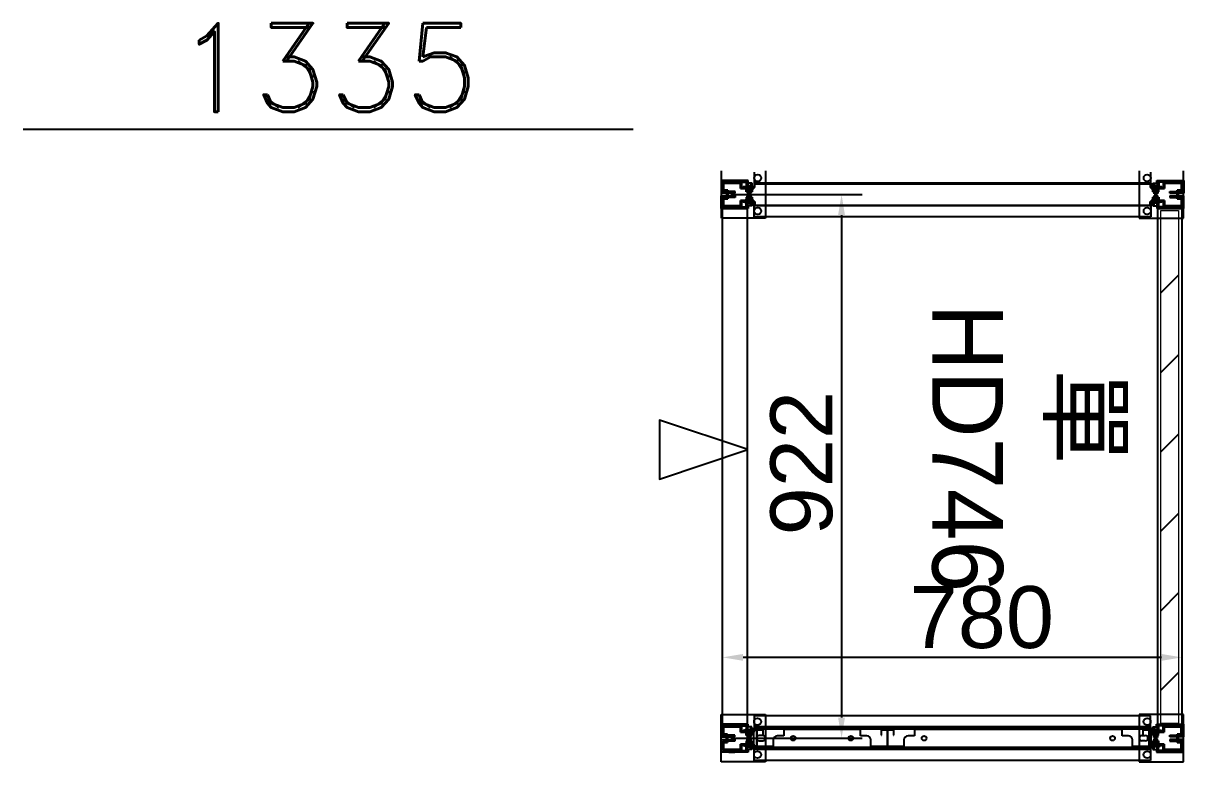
# Model space of a CAD drawing. Header units: millimetres. Extents: x 15382 to 37298, y 7351 to 31127.
# Drawn here: x 20689 to 22658, y 12340 to 13592 of the extents above; entities that cross this region are included whole.
import ezdxf

# ---------------------------------------------------------------- set-up
doc = ezdxf.new("R2010")
doc.units = ezdxf.units.MM
for name, color, linetype in [('02', 3, 'Continuous'), ('03', 6, 'Continuous'), ('04', 30, 'Continuous'), ('05', 12, 'Continuous'), ('444-2', 5, 'Continuous'), ('544-1', 40, 'Continuous'), ('6', 7, 'Continuous'), ('M40', 3, 'Continuous'), ('M6', 7, 'Continuous'), ('動線', 6, 'Continuous'), ('文字', 7, 'Continuous'), ('标注', 7, 'Continuous'), ('標註', 252, 'Continuous')]:
    doc.layers.add(name, color=color, linetype=linetype)
doc.layers.add('10', color=40, linetype='Continuous', lineweight=0)
doc.styles.add('ROMAND', font='romand.shx', dxfattribs={"bigfont": 'chineset.shx'})
doc.styles.get("Standard").update_dxf_attribs({"font": 'arial.ttf'})
doc.styles.add('新細明體', font='')
doc.styles.get('新細明體').set_extended_font_data('PMingLiU')
doc.dimstyles.new('ISO-25', dxfattribs={"dimtxt": 2.5, "dimasz": 2.5, "dimexe": 1.25, "dimexo": 0.625, "dimtad": 1, "dimtxsty": 'Standard', "dimcen": 2.5, "dimadec": 0, "dimazin": 0, "dimtfac": 1, "dimtmove": 0, "dimatfit": 3, "dimfxl": 1, "dimarcsym": 0})

# ---------------------------------------------------------------- blocks, each defined once
blk = doc.blocks.new('*D100')
at = {"layer": 'Defpoints', "color": 0, "transparency": 16777216}
for p in [(21875.5, 12516.6), (21875.5, 12400.6), (22655.5, 12400.6)]:
    blk.add_point(p, dxfattribs=at)
at = {"layer": '標註', "color": 0, "lineweight": -2, "transparency": 16777216}
for p, q in [((21875.5, 12407.6), (21875.5, 12551.6)), ((22655.5, 12407.6), (22655.5, 12551.6)), ((22620.5, 12516.6), (21910.5, 12516.6))]:
    blk.add_line(p, q, dxfattribs=at)
at = {"layer": '標註', "color": 0, "transparency": 16777216}
for points in [[(21910.5, 12522.4), (21910.5, 12510.8), (21875.5, 12516.6)], [(22620.5, 12522.4), (22620.5, 12510.8), (22655.5, 12516.6)]]:
    blk.add_solid(points, dxfattribs=at)
at = {"layer": '標註', "color": 0, "transparency": 16777216, "insert": (22315.6, 12584.2), "char_height": 105, "attachment_point": 5}
blk.add_mtext('780', dxfattribs=at)
blk = doc.blocks.new('*D101')
at = {"layer": 'Defpoints', "color": 0, "transparency": 16777216}
for p in [(21882.5, 13301.6), (21882.5, 12379.6), (22077.6, 12379.6)]:
    blk.add_point(p, dxfattribs=at)
at = {"layer": '標註', "color": 0, "lineweight": -2, "transparency": 16777216}
for p, q in [((21889.5, 13301.6), (22112.6, 13301.6)), ((22077.6, 13266.6), (22077.6, 12414.6)), ((21889.5, 12379.6), (22112.6, 12379.6))]:
    blk.add_line(p, q, dxfattribs=at)
at = {"layer": '標註', "color": 0, "transparency": 16777216}
for points in [[(22071.7, 13266.6), (22083.4, 13266.6), (22077.6, 13301.6)], [(22071.7, 12414.6), (22083.4, 12414.6), (22077.6, 12379.6)]]:
    blk.add_solid(points, dxfattribs=at)
at = {"layer": '標註', "color": 0, "transparency": 16777216, "insert": (22010, 12845.9), "char_height": 105, "attachment_point": 5, "rotation": 90}
blk.add_mtext('922', dxfattribs=at)

msp = doc.modelspace()

# ---------------------------------------------------------------- linework, layer by layer
at = {"layer": '02'}
for p, q in [((21873.8, 13261.565), (21873.8, 13341.565)), ((21948.8, 13341.565), (21948.8, 13261.565)), ((22582.8, 13341.565), (22582.8, 13261.565)), ((22657.8, 13261.565), (22657.8, 13341.565)), ((21948.8, 13261.565), (21873.8, 13261.565)), ((22582.8, 13261.565), (22657.8, 13261.565)), ((21873.532, 12339.565), (21873.532, 12419.565)), ((21873.532, 12419.565), (21948.532, 12419.565)), ((21948.532, 12419.565), (21948.532, 12339.565)), ((22582.532, 12419.565), (22582.532, 12339.565)), ((22657.532, 12419.565), (22582.532, 12419.565)), ((22657.532, 12339.565), (22657.532, 12419.565)), ((21948.532, 12339.565), (21873.532, 12339.565)), ((22582.532, 12339.565), (22657.532, 12339.565))]:
    msp.add_line(p, q, dxfattribs=at)
at = {"layer": '02', "lineweight": -3}
for centre in [(21935.3, 13329.565), (22596.3, 13329.565), (21935.3, 13273.565), (22596.3, 13273.565), (21935.032, 12407.565), (22596.032, 12407.565), (21935.032, 12351.565), (22596.032, 12351.565)]:
    msp.add_circle(centre, 6, dxfattribs=at)
at = {"layer": '03'}
for points in [[(21917.532, 13278.065), (21917.532, 12403.065), (21875.532, 12403.065), (21875.532, 13278.065)], [(22613.532, 13278.065), (22613.532, 12403.065), (22655.532, 12403.065), (22655.532, 13278.065)]]:
    msp.add_lwpolyline(points, close=True, dxfattribs=at)
at = {"layer": '04'}
for p, q in [((21929.3, 13339.565), (21929.3, 13314.765)), ((22602.3, 13314.765), (22602.3, 13339.565)), ((21929.3, 13314.765), (21910.8, 13314.765)), ((21910.8, 13314.765), (21910.8, 13313.565)), ((21929.3, 13314.765), (21910.8, 13314.765)), ((21910.8, 13314.765), (21910.8, 13313.565)), ((21910.8, 13313.565), (21930.5, 13313.565)), ((21910.8, 13313.565), (21930.5, 13313.565)), ((22602.3, 13320.765), (21929.3, 13320.765)), ((21929.3, 13320.765), (21929.3, 13314.765)), ((21930.5, 13313.565), (21930.5, 13319.565)), ((21930.5, 13319.565), (22601.1, 13319.565)), ((21930.5, 13313.565), (21930.5, 13319.565)), ((21930.5, 13319.565), (22601.1, 13319.565)), ((22601.1, 13319.565), (22601.1, 13313.565)), ((22601.1, 13319.565), (22601.1, 13313.565)), ((22601.1, 13313.565), (22620.8, 13313.565)), ((22601.1, 13313.565), (22620.8, 13313.565)), ((22602.3, 13314.765), (22602.3, 13320.765)), ((22620.8, 13314.765), (22602.3, 13314.765)), ((22620.8, 13314.765), (22602.3, 13314.765)), ((22620.8, 13313.565), (22620.8, 13314.765)), ((22620.8, 13313.565), (22620.8, 13314.765)), ((21910.8, 13288.365), (21910.8, 13289.565)), ((21910.8, 13289.565), (21930.5, 13289.565)), ((21910.8, 13288.365), (21910.8, 13289.565)), ((21910.8, 13289.565), (21930.5, 13289.565)), ((21929.3, 13288.365), (21910.8, 13288.365)), ((21929.3, 13288.365), (21910.8, 13288.365)), ((21929.3, 13282.365), (21929.3, 13288.365)), ((21929.3, 13263.565), (21929.3, 13288.365)), ((22602.3, 13282.365), (21929.3, 13282.365)), ((21930.5, 13289.565), (21930.5, 13283.565)), ((21930.5, 13289.565), (21930.5, 13283.565)), ((21930.5, 13283.565), (22601.1, 13283.565)), ((21930.5, 13283.565), (22601.1, 13283.565)), ((22601.1, 13283.565), (22601.1, 13289.565)), ((22601.1, 13289.565), (22620.8, 13289.565)), ((22601.1, 13283.565), (22601.1, 13289.565)), ((22601.1, 13289.565), (22620.8, 13289.565)), ((22620.8, 13288.365), (22602.3, 13288.365)), ((22602.3, 13288.365), (22602.3, 13282.365)), ((22620.8, 13288.365), (22602.3, 13288.365)), ((22602.3, 13288.365), (22602.3, 13263.565)), ((22620.8, 13289.565), (22620.8, 13288.365)), ((22620.8, 13289.565), (22620.8, 13288.365)), ((22602.3, 13263.565), (21929.3, 13263.565)), ((22602.032, 12417.565), (21929.032, 12417.565)), ((21929.032, 12417.565), (21929.032, 12392.765)), ((22602.032, 12392.765), (22602.032, 12417.565)), ((21929.032, 12392.765), (21910.532, 12392.765)), ((21910.532, 12392.765), (21910.532, 12391.565)), ((21929.032, 12392.765), (21910.532, 12392.765)), ((21910.532, 12392.765), (21910.532, 12391.565)), ((21910.532, 12391.565), (21930.232, 12391.565)), ((21910.532, 12391.565), (21930.232, 12391.565)), ((22602.032, 12398.765), (21929.032, 12398.765)), ((21929.032, 12398.765), (21929.032, 12392.765)), ((21930.232, 12391.565), (21930.232, 12397.565)), ((21930.232, 12397.565), (22600.832, 12397.565)), ((21930.232, 12391.565), (21930.232, 12397.565)), ((21930.232, 12397.565), (22600.832, 12397.565)), ((22600.832, 12397.565), (22600.832, 12391.565)), ((22600.832, 12397.565), (22600.832, 12391.565)), ((22600.832, 12391.565), (22620.532, 12391.565)), ((22600.832, 12391.565), (22620.532, 12391.565)), ((22602.032, 12392.765), (22602.032, 12398.765)), ((22620.532, 12392.765), (22602.032, 12392.765)), ((22620.532, 12392.765), (22602.032, 12392.765)), ((22620.532, 12391.565), (22620.532, 12392.765)), ((22620.532, 12391.565), (22620.532, 12392.765)), ((21910.532, 12366.365), (21910.532, 12367.565)), ((21910.532, 12367.565), (21930.232, 12367.565)), ((21910.532, 12366.365), (21910.532, 12367.565)), ((21910.532, 12367.565), (21930.232, 12367.565)), ((21930.232, 12367.565), (21930.232, 12361.565)), ((21930.232, 12367.565), (21930.232, 12361.565)), ((22600.832, 12361.565), (22600.832, 12367.565)), ((22600.832, 12367.565), (22620.532, 12367.565)), ((22600.832, 12361.565), (22600.832, 12367.565)), ((22600.832, 12367.565), (22620.532, 12367.565)), ((22620.532, 12367.565), (22620.532, 12366.365)), ((22620.532, 12367.565), (22620.532, 12366.365)), ((21929.032, 12366.365), (21910.532, 12366.365)), ((21929.032, 12366.365), (21910.532, 12366.365)), ((21929.032, 12360.365), (21929.032, 12366.365)), ((21929.032, 12341.565), (21929.032, 12366.365)), ((22602.032, 12360.365), (21929.032, 12360.365)), ((21930.232, 12361.565), (22600.832, 12361.565)), ((21930.232, 12361.565), (22600.832, 12361.565)), ((22620.532, 12366.365), (22602.032, 12366.365)), ((22602.032, 12366.365), (22602.032, 12360.365)), ((22620.532, 12366.365), (22602.032, 12366.365)), ((22602.032, 12366.365), (22602.032, 12341.565)), ((22602.032, 12341.565), (21929.032, 12341.565))]:
    msp.add_line(p, q, dxfattribs=at)
at = {"layer": '04', "lineweight": -3}
for p, q in [((21917.3, 13314.765), (21924.3, 13314.765)), ((21917.3, 13313.565), (21917.3, 13314.765)), ((21924.3, 13313.565), (21917.3, 13313.565)), ((21920.8, 13314.765), (21924.3, 13314.765)), ((21920.8, 13313.565), (21920.8, 13314.765)), ((21924.3, 13313.565), (21920.8, 13313.565)), ((21924.3, 13314.765), (21924.3, 13313.565)), ((21924.3, 13314.765), (21924.3, 13313.565)), ((22614.3, 13314.765), (22607.3, 13314.765)), ((22607.3, 13314.765), (22607.3, 13313.565)), ((22610.8, 13314.765), (22607.3, 13314.765)), ((22607.3, 13314.765), (22607.3, 13313.565)), ((22607.3, 13313.565), (22614.3, 13313.565)), ((22607.3, 13313.565), (22610.8, 13313.565)), ((22610.8, 13313.565), (22610.8, 13314.765)), ((22614.3, 13313.565), (22614.3, 13314.765)), ((21924.3, 13289.565), (21917.3, 13289.565)), ((21917.3, 13289.565), (21917.3, 13288.365)), ((21917.3, 13288.365), (21924.3, 13288.365)), ((21924.3, 13289.565), (21920.8, 13289.565)), ((21920.8, 13289.565), (21920.8, 13288.365)), ((21920.8, 13288.365), (21924.3, 13288.365)), ((21924.3, 13288.365), (21924.3, 13289.565)), ((21924.3, 13288.365), (21924.3, 13289.565)), ((22607.3, 13288.365), (22607.3, 13289.565)), ((22607.3, 13289.565), (22614.3, 13289.565)), ((22607.3, 13288.365), (22607.3, 13289.565)), ((22607.3, 13289.565), (22610.8, 13289.565)), ((22614.3, 13288.365), (22607.3, 13288.365)), ((22610.8, 13288.365), (22607.3, 13288.365)), ((22610.8, 13289.565), (22610.8, 13288.365)), ((22614.3, 13289.565), (22614.3, 13288.365)), ((21917.032, 12392.765), (21924.032, 12392.765)), ((21917.032, 12391.565), (21917.032, 12392.765)), ((21924.032, 12391.565), (21917.032, 12391.565)), ((21920.532, 12392.765), (21924.032, 12392.765)), ((21920.532, 12391.565), (21920.532, 12392.765)), ((21924.032, 12391.565), (21920.532, 12391.565)), ((21924.032, 12392.765), (21924.032, 12391.565)), ((21924.032, 12392.765), (21924.032, 12391.565)), ((22614.032, 12392.765), (22607.032, 12392.765)), ((22607.032, 12392.765), (22607.032, 12391.565)), ((22610.532, 12392.765), (22607.032, 12392.765)), ((22607.032, 12392.765), (22607.032, 12391.565)), ((22607.032, 12391.565), (22614.032, 12391.565)), ((22607.032, 12391.565), (22610.532, 12391.565)), ((22610.532, 12391.565), (22610.532, 12392.765)), ((22614.032, 12391.565), (22614.032, 12392.765)), ((21924.032, 12367.565), (21917.032, 12367.565)), ((21917.032, 12367.565), (21917.032, 12366.365)), ((21924.032, 12367.565), (21920.532, 12367.565)), ((21920.532, 12367.565), (21920.532, 12366.365)), ((21924.032, 12366.365), (21924.032, 12367.565)), ((21924.032, 12366.365), (21924.032, 12367.565)), ((22607.032, 12366.365), (22607.032, 12367.565)), ((22607.032, 12367.565), (22614.032, 12367.565)), ((22607.032, 12366.365), (22607.032, 12367.565)), ((22607.032, 12367.565), (22610.532, 12367.565)), ((22610.532, 12367.565), (22610.532, 12366.365)), ((22614.032, 12367.565), (22614.032, 12366.365)), ((21917.032, 12366.365), (21924.032, 12366.365)), ((21920.532, 12366.365), (21924.032, 12366.365)), ((22614.032, 12366.365), (22607.032, 12366.365)), ((22610.532, 12366.365), (22607.032, 12366.365))]:
    msp.add_line(p, q, dxfattribs=at)
at = {"layer": '05'}
for p, q in [((21919.3, 13325.065), (21873.3, 13325.065)), ((21873.3, 13325.065), (21873.3, 13305.565)), ((21875.8, 13306.565), (21875.8, 13322.565)), ((21875.8, 13322.565), (21919.3, 13322.565)), ((21919.3, 13322.565), (21919.3, 13325.065)), ((22612.3, 13322.565), (22612.3, 13325.065)), ((22612.3, 13325.065), (22658.3, 13325.065)), ((22655.8, 13322.565), (22612.3, 13322.565)), ((22655.8, 13306.565), (22655.8, 13322.565)), ((22658.3, 13325.065), (22658.3, 13305.565)), ((21873.3, 13306.565), (21873.3, 13304.065)), ((21873.3, 13304.065), (21896.8, 13304.065)), ((21873.3, 13296.565), (21873.3, 13299.065)), ((21873.3, 13299.065), (21896.8, 13299.065)), ((21873.3, 13278.065), (21873.3, 13297.565)), ((21896.8, 13306.565), (21875.8, 13306.565)), ((21896.8, 13296.565), (21875.8, 13296.565)), ((21875.8, 13296.565), (21875.8, 13280.565)), ((21896.8, 13304.065), (21896.8, 13306.565)), ((21896.8, 13299.065), (21896.8, 13296.565)), ((22634.8, 13304.065), (22634.8, 13306.565)), ((22634.8, 13306.565), (22655.8, 13306.565)), ((22658.3, 13304.065), (22634.8, 13304.065)), ((22658.3, 13299.065), (22634.8, 13299.065)), ((22634.8, 13299.065), (22634.8, 13296.565)), ((22634.8, 13296.565), (22655.8, 13296.565)), ((22655.8, 13296.565), (22655.8, 13280.565)), ((22658.3, 13306.565), (22658.3, 13304.065)), ((22658.3, 13296.565), (22658.3, 13299.065)), ((22658.3, 13278.065), (22658.3, 13297.565)), ((21919.3, 13278.065), (21873.3, 13278.065)), ((21875.8, 13280.565), (21919.3, 13280.565)), ((21886.822, 13280.565), (21886.822, 13278.065)), ((21891.8, 13280.565), (21891.8, 13278.065)), ((21896.778, 13280.565), (21896.778, 13278.065)), ((21919.3, 13280.565), (21919.3, 13278.065)), ((22655.8, 13280.565), (22612.3, 13280.565)), ((22612.3, 13280.565), (22612.3, 13278.065)), ((22612.3, 13278.065), (22658.3, 13278.065)), ((21919.032, 12403.065), (21873.032, 12403.065)), ((21873.032, 12403.065), (21873.032, 12383.565)), ((21875.532, 12384.565), (21875.532, 12400.565)), ((21875.532, 12400.565), (21919.032, 12400.565)), ((21919.032, 12400.565), (21919.032, 12403.065)), ((22612.032, 12400.565), (22612.032, 12403.065)), ((22612.032, 12403.065), (22658.032, 12403.065)), ((22655.532, 12400.565), (22612.032, 12400.565)), ((22655.532, 12384.565), (22655.532, 12400.565)), ((22658.032, 12403.065), (22658.032, 12383.565)), ((21873.032, 12384.565), (21873.032, 12382.065)), ((21873.032, 12382.065), (21896.532, 12382.065)), ((21873.032, 12374.565), (21873.032, 12377.065)), ((21873.032, 12377.065), (21896.532, 12377.065)), ((21873.032, 12356.065), (21873.032, 12375.565)), ((21896.532, 12384.565), (21875.532, 12384.565)), ((21896.532, 12374.565), (21875.532, 12374.565)), ((21875.532, 12374.565), (21875.532, 12358.565)), ((21896.532, 12382.065), (21896.532, 12384.565)), ((21896.532, 12377.065), (21896.532, 12374.565)), ((22634.532, 12382.065), (22634.532, 12384.565)), ((22634.532, 12384.565), (22655.532, 12384.565)), ((22658.032, 12382.065), (22634.532, 12382.065)), ((22658.032, 12377.065), (22634.532, 12377.065)), ((22634.532, 12377.065), (22634.532, 12374.565)), ((22634.532, 12374.565), (22655.532, 12374.565)), ((22655.532, 12374.565), (22655.532, 12358.565)), ((22658.032, 12384.565), (22658.032, 12382.065)), ((22658.032, 12374.565), (22658.032, 12377.065)), ((22658.032, 12356.065), (22658.032, 12375.565)), ((21919.032, 12356.065), (21873.032, 12356.065)), ((21875.532, 12358.565), (21919.032, 12358.565)), ((21886.554, 12358.565), (21886.554, 12356.065)), ((21891.532, 12358.565), (21891.532, 12356.065)), ((21896.51, 12358.565), (21896.51, 12356.065)), ((21919.032, 12358.565), (21919.032, 12356.065)), ((22655.532, 12358.565), (22612.032, 12358.565)), ((22612.032, 12358.565), (22612.032, 12356.065)), ((22612.032, 12356.065), (22658.032, 12356.065))]:
    msp.add_line(p, q, dxfattribs=at)
at = {"layer": '05', "lineweight": -3}
for p, q in [((21896.778, 13280.565), (21886.822, 13280.565)), ((21886.822, 13280.565), (21886.822, 13278.065)), ((21886.822, 13278.065), (21896.778, 13278.065)), ((21896.778, 13280.565), (21891.8, 13280.565)), ((21891.8, 13280.565), (21891.8, 13278.065)), ((21891.8, 13278.065), (21896.778, 13278.065)), ((21896.778, 13278.065), (21896.778, 13280.565)), ((21896.778, 13278.065), (21896.778, 13280.565)), ((21896.51, 12358.565), (21886.554, 12358.565)), ((21886.554, 12358.565), (21886.554, 12356.065)), ((21886.554, 12356.065), (21896.51, 12356.065)), ((21896.51, 12358.565), (21891.532, 12358.565)), ((21891.532, 12358.565), (21891.532, 12356.065)), ((21891.532, 12356.065), (21896.51, 12356.065)), ((21896.51, 12356.065), (21896.51, 12358.565)), ((21896.51, 12356.065), (21896.51, 12358.565))]:
    msp.add_line(p, q, dxfattribs=at)
at = {"layer": '10'}
for p, q in [((22619.532, 13274.565), (22649.532, 13274.565)), ((22619.532, 12404.565), (22619.532, 13274.565)), ((22649.532, 13274.565), (22649.532, 12404.565)), ((22649.532, 12404.565), (22619.532, 12404.565))]:
    msp.add_line(p, q, dxfattribs=at)
at = {"layer": '444-2'}
for p, q in [((21944.532, 12394.565), (21933.532, 12394.565)), ((21933.532, 12394.565), (21933.532, 12364.565)), ((21934.332, 12365.365), (21934.332, 12393.765)), ((21934.332, 12393.765), (21943.732, 12393.765)), ((21943.732, 12393.765), (21943.732, 12384.565)), ((21944.532, 12384.565), (21944.532, 12394.565)), ((22109.532, 12394.565), (21979.532, 12394.565)), ((21979.532, 12394.565), (21979.532, 12383.565)), ((22109.532, 12383.565), (22109.532, 12394.565)), ((22155.532, 12394.565), (22144.532, 12394.565)), ((22144.532, 12394.565), (22144.532, 12384.565)), ((22145.332, 12384.565), (22145.332, 12393.765)), ((22145.332, 12393.765), (22154.732, 12393.765)), ((22154.732, 12393.765), (22154.732, 12365.365)), ((22166.532, 12394.565), (22155.532, 12394.565)), ((22155.532, 12394.565), (22155.532, 12364.565)), ((22155.532, 12364.565), (22155.532, 12394.565)), ((22156.332, 12365.365), (22156.332, 12393.765)), ((22156.332, 12393.765), (22165.732, 12393.765)), ((22165.732, 12393.765), (22165.732, 12384.565)), ((22166.532, 12384.565), (22166.532, 12394.565)), ((22553.532, 12394.565), (22201.532, 12394.565)), ((22201.532, 12394.565), (22201.532, 12383.565)), ((22553.532, 12383.565), (22553.532, 12394.565)), ((22599.532, 12394.565), (22588.532, 12394.565)), ((22588.532, 12394.565), (22588.532, 12384.565)), ((22589.332, 12384.565), (22589.332, 12393.765)), ((22589.332, 12393.765), (22598.732, 12393.765)), ((22598.732, 12393.765), (22598.732, 12365.365)), ((22599.532, 12364.565), (22599.532, 12394.565)), ((21943.732, 12384.565), (21944.532, 12384.565)), ((21961.532, 12376.565), (21961.532, 12365.365)), ((21979.532, 12383.565), (21968.532, 12383.565)), ((22120.532, 12383.565), (22109.532, 12383.565)), ((22127.532, 12365.365), (22127.532, 12376.565)), ((22144.532, 12384.565), (22145.332, 12384.565)), ((22165.732, 12384.565), (22166.532, 12384.565)), ((22183.532, 12376.565), (22183.532, 12365.365)), ((22201.532, 12383.565), (22190.532, 12383.565)), ((22564.532, 12383.565), (22553.532, 12383.565)), ((22571.532, 12365.365), (22571.532, 12376.565)), ((22588.532, 12384.565), (22589.332, 12384.565)), ((21933.532, 12365.365), (21933.532, 12364.565)), ((21933.532, 12364.565), (22155.532, 12364.565)), ((21933.532, 12364.565), (21934.332, 12364.565)), ((21961.532, 12365.365), (21934.332, 12365.365)), ((22154.732, 12365.365), (22127.532, 12365.365)), ((22155.532, 12365.365), (22155.532, 12364.565)), ((22155.532, 12364.565), (22599.532, 12364.565)), ((22155.532, 12364.565), (22156.332, 12364.565)), ((22183.532, 12365.365), (22156.332, 12365.365)), ((22598.732, 12365.365), (22571.532, 12365.365))]:
    msp.add_line(p, q, dxfattribs=at)
for centre in [(21995.532, 12379.565), (22093.532, 12379.565), (22217.532, 12379.565), (22537.532, 12379.565)]:
    msp.add_circle(centre, 4, dxfattribs=at)
for centre, start, end in [((21968.532, 12376.565), 90, 180), ((22120.532, 12376.565), 0, 90), ((22190.532, 12376.565), 90, 180), ((22564.532, 12376.565), 0, 90)]:
    msp.add_arc(centre, 7, start, end, dxfattribs=at)
at = {"layer": '544-1', "linetype": 'Continuous'}
for p, q in [((22649.532, 13164.594), (22619.532, 13134.594)), ((22649.532, 13029.89), (22619.532, 12999.89)), ((22649.532, 12895.186), (22619.532, 12865.186)), ((22649.532, 12760.483), (22619.532, 12730.483)), ((22649.532, 12625.779), (22619.532, 12595.779)), ((22649.532, 12491.075), (22619.532, 12461.075))]:
    msp.add_line(p, q, dxfattribs=at)
at = {"layer": '6'}
for p, q in [((21928.532, 12397.165), (21928.532, 12395.565)), ((22602.532, 12397.165), (21928.532, 12397.165)), ((21928.532, 12361.965), (21928.532, 12397.165)), ((21928.532, 12397.165), (22602.532, 12397.165)), ((21928.532, 12395.565), (22602.532, 12395.565)), ((22602.532, 12395.565), (22602.532, 12397.165)), ((22602.532, 12397.165), (22602.532, 12361.965)), ((21933.532, 12379.565), (21933.532, 12379.565)), ((21944.032, 12384.065), (21938.032, 12384.065)), ((21938.032, 12375.065), (21944.032, 12375.065)), ((21948.532, 12379.565), (21948.532, 12379.565)), ((22582.532, 12379.565), (22582.532, 12379.565)), ((22587.032, 12384.065), (22593.032, 12384.065)), ((22593.032, 12375.065), (22587.032, 12375.065)), ((22597.532, 12379.565), (22597.532, 12379.565)), ((21928.532, 12361.965), (21928.532, 12363.565)), ((21928.532, 12363.565), (22602.532, 12363.565)), ((22602.532, 12361.965), (21928.532, 12361.965)), ((22602.532, 12361.965), (21928.532, 12361.965)), ((22602.532, 12363.565), (22602.532, 12361.965))]:
    msp.add_line(p, q, dxfattribs=at)
for centre, start, end in [((21938.032, 12379.565), 90, 180), ((21938.032, 12379.565), 180, 270), ((21944.032, 12379.565), 0, 90), ((21944.032, 12379.565), 270, 0), ((22587.032, 12379.565), 90, 180), ((22587.032, 12379.565), 180, 270), ((22593.032, 12379.565), 0, 90), ((22593.032, 12379.565), 270, 0)]:
    msp.add_arc(centre, 4.5, start, end, dxfattribs=at)
at = {"layer": 'M40'}
for p, q in [((21875.8, 13307.065), (21875.8, 13322.565)), ((21875.8, 13322.565), (21907.8, 13322.565)), ((21907.8, 13322.565), (21875.8, 13322.565)), ((21875.8, 13322.565), (21875.8, 13307.065)), ((21906.2, 13320.965), (21877.4, 13320.965)), ((21877.4, 13320.965), (21877.4, 13308.665)), ((21877.4, 13308.665), (21877.4, 13320.965)), ((21877.4, 13320.965), (21906.2, 13320.965)), ((21906.2, 13311.965), (21906.2, 13320.965)), ((21906.2, 13320.965), (21906.2, 13311.965)), ((21906.2, 13313.565), (21906.2, 13311.965)), ((21907.8, 13322.565), (21907.8, 13313.565)), ((21907.8, 13313.565), (21907.8, 13322.565)), ((21907.8, 13313.565), (21928.8, 13313.565)), ((21928.8, 13313.565), (21907.8, 13313.565)), ((21917.3, 13311.965), (21917.3, 13313.565)), ((21920.8, 13311.965), (21920.8, 13313.565)), ((21924.3, 13311.965), (21924.3, 13313.565)), ((21928.8, 13313.565), (21928.8, 13311.965)), ((21928.8, 13311.965), (21928.8, 13313.565)), ((22623.8, 13313.565), (22602.8, 13313.565)), ((22602.8, 13313.565), (22602.8, 13311.965)), ((22602.8, 13311.965), (22602.8, 13313.565)), ((22602.8, 13313.565), (22623.8, 13313.565)), ((22607.3, 13311.965), (22607.3, 13313.565)), ((22610.8, 13311.965), (22610.8, 13313.565)), ((22614.3, 13311.965), (22614.3, 13313.565)), ((22655.8, 13322.565), (22623.8, 13322.565)), ((22623.8, 13322.565), (22623.8, 13313.565)), ((22623.8, 13313.565), (22623.8, 13322.565)), ((22623.8, 13322.565), (22655.8, 13322.565)), ((22625.4, 13311.965), (22625.4, 13320.965)), ((22625.4, 13320.965), (22654.2, 13320.965)), ((22654.2, 13320.965), (22625.4, 13320.965)), ((22625.4, 13320.965), (22625.4, 13311.965)), ((22625.4, 13313.565), (22625.4, 13311.965)), ((22654.2, 13320.965), (22654.2, 13308.665)), ((22654.2, 13308.665), (22654.2, 13320.965)), ((22655.8, 13307.065), (22655.8, 13322.565)), ((22655.8, 13322.565), (22655.8, 13307.065)), ((21882.8, 13307.065), (21875.8, 13307.065)), ((21875.8, 13307.065), (21882.8, 13307.065)), ((21875.8, 13280.565), (21875.8, 13296.065)), ((21875.8, 13296.065), (21882.8, 13296.065)), ((21882.8, 13296.065), (21875.8, 13296.065)), ((21875.8, 13296.065), (21875.8, 13280.565)), ((21877.4, 13308.665), (21884.4, 13308.665)), ((21884.4, 13308.665), (21877.4, 13308.665)), ((21884.4, 13294.465), (21877.4, 13294.465)), ((21877.4, 13294.465), (21877.4, 13282.165)), ((21877.4, 13282.165), (21877.4, 13294.465)), ((21877.4, 13294.465), (21884.4, 13294.465)), ((21882.8, 13296.065), (21882.8, 13307.065)), ((21882.8, 13307.065), (21884.4, 13307.065)), ((21882.8, 13307.065), (21882.8, 13296.065)), ((21884.4, 13308.665), (21884.4, 13294.465)), ((21884.4, 13294.465), (21884.4, 13308.665)), ((21928.8, 13311.965), (21906.2, 13311.965)), ((21906.2, 13311.965), (21928.8, 13311.965)), ((21906.2, 13311.965), (21907.8, 13311.965)), ((22602.8, 13311.965), (22625.4, 13311.965)), ((22625.4, 13311.965), (22602.8, 13311.965)), ((22625.4, 13311.965), (22623.8, 13311.965)), ((22654.2, 13308.665), (22647.2, 13308.665)), ((22647.2, 13308.665), (22647.2, 13294.465)), ((22647.2, 13294.465), (22647.2, 13308.665)), ((22647.2, 13308.665), (22654.2, 13308.665)), ((22647.2, 13294.465), (22654.2, 13294.465)), ((22654.2, 13294.465), (22647.2, 13294.465)), ((22648.8, 13296.065), (22648.8, 13307.065)), ((22648.8, 13307.065), (22655.8, 13307.065)), ((22655.8, 13307.065), (22648.8, 13307.065)), ((22648.8, 13307.065), (22648.8, 13296.065)), ((22655.8, 13296.065), (22648.8, 13296.065)), ((22648.8, 13296.065), (22655.8, 13296.065)), ((22654.2, 13294.465), (22654.2, 13282.165)), ((22654.2, 13282.165), (22654.2, 13294.465)), ((22655.8, 13280.565), (22655.8, 13296.065)), ((22655.8, 13296.065), (22655.8, 13280.565)), ((21907.8, 13280.565), (21875.8, 13280.565)), ((21875.8, 13280.565), (21907.8, 13280.565)), ((21877.4, 13282.165), (21906.2, 13282.165)), ((21906.2, 13282.165), (21877.4, 13282.165)), ((21888.55, 13282.165), (21888.55, 13280.565)), ((21891.8, 13282.165), (21891.8, 13280.565)), ((21895.05, 13282.165), (21895.05, 13280.565)), ((21906.2, 13289.565), (21906.2, 13291.165)), ((21906.2, 13291.165), (21928.8, 13291.165)), ((21906.2, 13282.165), (21906.2, 13291.165)), ((21906.2, 13291.165), (21907.8, 13291.165)), ((21928.8, 13291.165), (21906.2, 13291.165)), ((21906.2, 13291.165), (21906.2, 13282.165)), ((21928.8, 13289.565), (21907.8, 13289.565)), ((21907.8, 13289.565), (21907.8, 13280.565)), ((21907.8, 13280.565), (21907.8, 13289.565)), ((21907.8, 13289.565), (21928.8, 13289.565)), ((21917.3, 13289.565), (21917.3, 13291.165)), ((21920.8, 13289.565), (21920.8, 13291.165)), ((21924.3, 13289.565), (21924.3, 13291.165)), ((21928.8, 13291.165), (21928.8, 13289.565)), ((21928.8, 13289.565), (21928.8, 13291.165)), ((22625.4, 13291.165), (22602.8, 13291.165)), ((22602.8, 13291.165), (22602.8, 13289.565)), ((22602.8, 13289.565), (22602.8, 13291.165)), ((22602.8, 13291.165), (22625.4, 13291.165)), ((22602.8, 13289.565), (22623.8, 13289.565)), ((22623.8, 13289.565), (22602.8, 13289.565)), ((22607.3, 13289.565), (22607.3, 13291.165)), ((22610.8, 13289.565), (22610.8, 13291.165)), ((22614.3, 13289.565), (22614.3, 13291.165)), ((22625.4, 13291.165), (22623.8, 13291.165)), ((22623.8, 13289.565), (22623.8, 13280.565)), ((22623.8, 13280.565), (22623.8, 13289.565)), ((22623.8, 13280.565), (22655.8, 13280.565)), ((22655.8, 13280.565), (22623.8, 13280.565)), ((22625.4, 13289.565), (22625.4, 13291.165)), ((22625.4, 13282.165), (22625.4, 13291.165)), ((22625.4, 13291.165), (22625.4, 13282.165)), ((22654.2, 13282.165), (22625.4, 13282.165)), ((22625.4, 13282.165), (22654.2, 13282.165)), ((21875.532, 12385.065), (21875.532, 12400.565)), ((21875.532, 12400.565), (21907.532, 12400.565)), ((21907.532, 12400.565), (21875.532, 12400.565)), ((21875.532, 12400.565), (21875.532, 12385.065)), ((21905.932, 12398.965), (21877.132, 12398.965)), ((21877.132, 12398.965), (21877.132, 12386.665)), ((21877.132, 12386.665), (21877.132, 12398.965)), ((21877.132, 12398.965), (21905.932, 12398.965)), ((21905.932, 12389.965), (21905.932, 12398.965)), ((21905.932, 12398.965), (21905.932, 12389.965)), ((21905.932, 12391.565), (21905.932, 12389.965)), ((21928.532, 12389.965), (21905.932, 12389.965)), ((21905.932, 12389.965), (21928.532, 12389.965)), ((21905.932, 12389.965), (21907.532, 12389.965)), ((21907.532, 12400.565), (21907.532, 12391.565)), ((21907.532, 12391.565), (21907.532, 12400.565)), ((21907.532, 12391.565), (21928.532, 12391.565)), ((21928.532, 12391.565), (21907.532, 12391.565)), ((21917.032, 12389.965), (21917.032, 12391.565)), ((21920.532, 12389.965), (21920.532, 12391.565)), ((21924.032, 12389.965), (21924.032, 12391.565)), ((21928.532, 12391.565), (21928.532, 12389.965)), ((21928.532, 12389.965), (21928.532, 12391.565)), ((22623.532, 12391.565), (22602.532, 12391.565)), ((22602.532, 12391.565), (22602.532, 12389.965)), ((22602.532, 12389.965), (22602.532, 12391.565)), ((22602.532, 12391.565), (22623.532, 12391.565)), ((22602.532, 12389.965), (22625.132, 12389.965)), ((22625.132, 12389.965), (22602.532, 12389.965)), ((22607.032, 12389.965), (22607.032, 12391.565)), ((22610.532, 12389.965), (22610.532, 12391.565)), ((22614.032, 12389.965), (22614.032, 12391.565)), ((22655.532, 12400.565), (22623.532, 12400.565)), ((22623.532, 12400.565), (22623.532, 12391.565)), ((22623.532, 12391.565), (22623.532, 12400.565)), ((22623.532, 12400.565), (22655.532, 12400.565)), ((22625.132, 12389.965), (22623.532, 12389.965)), ((22625.132, 12389.965), (22625.132, 12398.965)), ((22625.132, 12398.965), (22653.932, 12398.965)), ((22653.932, 12398.965), (22625.132, 12398.965)), ((22625.132, 12398.965), (22625.132, 12389.965)), ((22625.132, 12391.565), (22625.132, 12389.965)), ((22653.932, 12398.965), (22653.932, 12386.665)), ((22653.932, 12386.665), (22653.932, 12398.965)), ((22655.532, 12385.065), (22655.532, 12400.565)), ((22655.532, 12400.565), (22655.532, 12385.065)), ((21882.532, 12385.065), (21875.532, 12385.065)), ((21875.532, 12385.065), (21882.532, 12385.065)), ((21875.532, 12358.565), (21875.532, 12374.065)), ((21875.532, 12374.065), (21882.532, 12374.065)), ((21882.532, 12374.065), (21875.532, 12374.065)), ((21875.532, 12374.065), (21875.532, 12358.565)), ((21877.132, 12386.665), (21884.132, 12386.665)), ((21884.132, 12386.665), (21877.132, 12386.665)), ((21884.132, 12372.465), (21877.132, 12372.465)), ((21877.132, 12372.465), (21877.132, 12360.165)), ((21877.132, 12360.165), (21877.132, 12372.465)), ((21877.132, 12372.465), (21884.132, 12372.465)), ((21882.532, 12374.065), (21882.532, 12385.065)), ((21882.532, 12385.065), (21884.132, 12385.065)), ((21882.532, 12385.065), (21882.532, 12374.065)), ((21884.132, 12386.665), (21884.132, 12372.465)), ((21884.132, 12372.465), (21884.132, 12386.665)), ((21905.932, 12367.565), (21905.932, 12369.165)), ((21905.932, 12369.165), (21928.532, 12369.165)), ((21905.932, 12360.165), (21905.932, 12369.165)), ((21905.932, 12369.165), (21907.532, 12369.165)), ((21928.532, 12369.165), (21905.932, 12369.165)), ((21905.932, 12369.165), (21905.932, 12360.165)), ((21928.532, 12367.565), (21907.532, 12367.565)), ((21907.532, 12367.565), (21907.532, 12358.565)), ((21907.532, 12358.565), (21907.532, 12367.565)), ((21907.532, 12367.565), (21928.532, 12367.565)), ((21917.032, 12367.565), (21917.032, 12369.165)), ((21920.532, 12367.565), (21920.532, 12369.165)), ((21924.032, 12367.565), (21924.032, 12369.165)), ((21928.532, 12369.165), (21928.532, 12367.565)), ((21928.532, 12367.565), (21928.532, 12369.165)), ((22625.132, 12369.165), (22602.532, 12369.165)), ((22602.532, 12369.165), (22602.532, 12367.565)), ((22602.532, 12367.565), (22602.532, 12369.165)), ((22602.532, 12369.165), (22625.132, 12369.165)), ((22602.532, 12367.565), (22623.532, 12367.565)), ((22623.532, 12367.565), (22602.532, 12367.565)), ((22607.032, 12367.565), (22607.032, 12369.165)), ((22610.532, 12367.565), (22610.532, 12369.165)), ((22614.032, 12367.565), (22614.032, 12369.165)), ((22625.132, 12369.165), (22623.532, 12369.165)), ((22623.532, 12367.565), (22623.532, 12358.565)), ((22623.532, 12358.565), (22623.532, 12367.565)), ((22625.132, 12367.565), (22625.132, 12369.165)), ((22625.132, 12360.165), (22625.132, 12369.165)), ((22625.132, 12369.165), (22625.132, 12360.165)), ((22653.932, 12386.665), (22646.932, 12386.665)), ((22646.932, 12386.665), (22646.932, 12372.465)), ((22646.932, 12372.465), (22646.932, 12386.665)), ((22646.932, 12386.665), (22653.932, 12386.665)), ((22646.932, 12372.465), (22653.932, 12372.465)), ((22653.932, 12372.465), (22646.932, 12372.465)), ((22648.532, 12374.065), (22648.532, 12385.065)), ((22648.532, 12385.065), (22655.532, 12385.065)), ((22655.532, 12385.065), (22648.532, 12385.065)), ((22648.532, 12385.065), (22648.532, 12374.065)), ((22655.532, 12374.065), (22648.532, 12374.065)), ((22648.532, 12374.065), (22655.532, 12374.065)), ((22653.932, 12372.465), (22653.932, 12360.165)), ((22653.932, 12360.165), (22653.932, 12372.465)), ((22655.532, 12358.565), (22655.532, 12374.065)), ((22655.532, 12374.065), (22655.532, 12358.565)), ((21907.532, 12358.565), (21875.532, 12358.565)), ((21875.532, 12358.565), (21907.532, 12358.565)), ((21877.132, 12360.165), (21905.932, 12360.165)), ((21905.932, 12360.165), (21877.132, 12360.165)), ((21888.282, 12360.165), (21888.282, 12358.565)), ((21891.532, 12360.165), (21891.532, 12358.565)), ((21894.782, 12360.165), (21894.782, 12358.565)), ((22623.532, 12358.565), (22655.532, 12358.565)), ((22655.532, 12358.565), (22623.532, 12358.565)), ((22653.932, 12360.165), (22625.132, 12360.165)), ((22625.132, 12360.165), (22653.932, 12360.165))]:
    msp.add_line(p, q, dxfattribs=at)
at = {"layer": 'M40', "lineweight": -3}
for p, q in [((21917.3, 13313.565), (21924.3, 13313.565)), ((21917.3, 13311.965), (21917.3, 13313.565)), ((21920.8, 13313.565), (21924.3, 13313.565)), ((21920.8, 13311.965), (21920.8, 13313.565)), ((21924.3, 13313.565), (21924.3, 13311.965)), ((21924.3, 13313.565), (21924.3, 13311.965)), ((22614.3, 13313.565), (22607.3, 13313.565)), ((22607.3, 13313.565), (22607.3, 13311.965)), ((22610.8, 13313.565), (22607.3, 13313.565)), ((22607.3, 13313.565), (22607.3, 13311.965)), ((22610.8, 13311.965), (22610.8, 13313.565)), ((22614.3, 13311.965), (22614.3, 13313.565)), ((21882.8, 13307.065), (21884.4, 13307.065)), ((21882.8, 13296.065), (21882.8, 13307.065)), ((21884.4, 13307.065), (21882.8, 13307.065)), ((21882.8, 13307.065), (21882.8, 13301.565)), ((21882.8, 13301.565), (21884.4, 13301.565)), ((21884.4, 13296.065), (21882.8, 13296.065)), ((21884.4, 13307.065), (21884.4, 13296.065)), ((21884.4, 13301.565), (21884.4, 13307.065)), ((21924.3, 13311.965), (21917.3, 13311.965)), ((21924.3, 13311.965), (21920.8, 13311.965)), ((22607.3, 13311.965), (22614.3, 13311.965)), ((22607.3, 13311.965), (22610.8, 13311.965)), ((21895.05, 13282.165), (21888.55, 13282.165)), ((21888.55, 13282.165), (21888.55, 13280.565)), ((21888.55, 13280.565), (21895.05, 13280.565)), ((21895.05, 13282.165), (21891.8, 13282.165)), ((21891.8, 13282.165), (21891.8, 13280.565)), ((21891.8, 13280.565), (21895.05, 13280.565)), ((21895.05, 13280.565), (21895.05, 13282.165)), ((21895.05, 13280.565), (21895.05, 13282.165)), ((21924.3, 13291.165), (21917.3, 13291.165)), ((21917.3, 13291.165), (21917.3, 13289.565)), ((21917.3, 13289.565), (21924.3, 13289.565)), ((21924.3, 13291.165), (21920.8, 13291.165)), ((21920.8, 13291.165), (21920.8, 13289.565)), ((21920.8, 13289.565), (21924.3, 13289.565)), ((21924.3, 13289.565), (21924.3, 13291.165)), ((21924.3, 13289.565), (21924.3, 13291.165)), ((22607.3, 13289.565), (22607.3, 13291.165)), ((22607.3, 13291.165), (22614.3, 13291.165)), ((22607.3, 13289.565), (22607.3, 13291.165)), ((22607.3, 13291.165), (22610.8, 13291.165)), ((22614.3, 13289.565), (22607.3, 13289.565)), ((22610.8, 13289.565), (22607.3, 13289.565)), ((22610.8, 13291.165), (22610.8, 13289.565)), ((22614.3, 13291.165), (22614.3, 13289.565)), ((21917.032, 12391.565), (21924.032, 12391.565)), ((21917.032, 12389.965), (21917.032, 12391.565)), ((21924.032, 12389.965), (21917.032, 12389.965)), ((21920.532, 12391.565), (21924.032, 12391.565)), ((21920.532, 12389.965), (21920.532, 12391.565)), ((21924.032, 12389.965), (21920.532, 12389.965)), ((21924.032, 12391.565), (21924.032, 12389.965)), ((21924.032, 12391.565), (21924.032, 12389.965)), ((22614.032, 12391.565), (22607.032, 12391.565)), ((22607.032, 12391.565), (22607.032, 12389.965)), ((22610.532, 12391.565), (22607.032, 12391.565)), ((22607.032, 12391.565), (22607.032, 12389.965)), ((22607.032, 12389.965), (22614.032, 12389.965)), ((22607.032, 12389.965), (22610.532, 12389.965)), ((22610.532, 12389.965), (22610.532, 12391.565)), ((22614.032, 12389.965), (22614.032, 12391.565)), ((21882.532, 12385.065), (21884.132, 12385.065)), ((21882.532, 12374.065), (21882.532, 12385.065)), ((21884.132, 12385.065), (21882.532, 12385.065)), ((21882.532, 12385.065), (21882.532, 12379.565)), ((21882.532, 12379.565), (21884.132, 12379.565)), ((21884.132, 12374.065), (21882.532, 12374.065)), ((21884.132, 12385.065), (21884.132, 12374.065)), ((21884.132, 12379.565), (21884.132, 12385.065)), ((21924.032, 12369.165), (21917.032, 12369.165)), ((21917.032, 12369.165), (21917.032, 12367.565)), ((21917.032, 12367.565), (21924.032, 12367.565)), ((21924.032, 12369.165), (21920.532, 12369.165)), ((21920.532, 12369.165), (21920.532, 12367.565)), ((21920.532, 12367.565), (21924.032, 12367.565)), ((21924.032, 12367.565), (21924.032, 12369.165)), ((21924.032, 12367.565), (21924.032, 12369.165)), ((22607.032, 12367.565), (22607.032, 12369.165)), ((22607.032, 12369.165), (22614.032, 12369.165)), ((22607.032, 12367.565), (22607.032, 12369.165)), ((22607.032, 12369.165), (22610.532, 12369.165)), ((22614.032, 12367.565), (22607.032, 12367.565)), ((22610.532, 12367.565), (22607.032, 12367.565)), ((22610.532, 12369.165), (22610.532, 12367.565)), ((22614.032, 12369.165), (22614.032, 12367.565)), ((21894.782, 12360.165), (21888.282, 12360.165)), ((21888.282, 12360.165), (21888.282, 12358.565)), ((21888.282, 12358.565), (21894.782, 12358.565)), ((21894.782, 12360.165), (21891.532, 12360.165)), ((21891.532, 12360.165), (21891.532, 12358.565)), ((21891.532, 12358.565), (21894.782, 12358.565)), ((21894.782, 12358.565), (21894.782, 12360.165)), ((21894.782, 12358.565), (21894.782, 12360.165))]:
    msp.add_line(p, q, dxfattribs=at)
at = {"layer": 'M6'}
for p, q in [((21915.8, 13316.465), (21913.8, 13314.965)), ((21913.8, 13314.965), (21913.8, 13314.765)), ((21913.8, 13314.765), (21917.8, 13314.765)), ((21925.8, 13320.765), (21915.8, 13320.765)), ((21915.8, 13320.765), (21915.8, 13316.465)), ((21925.8, 13320.765), (21915.8, 13320.765)), ((21915.8, 13320.765), (21915.8, 13316.465)), ((21915.8, 13316.465), (21925.8, 13316.465)), ((21917.8, 13314.765), (21917.8, 13302.765)), ((21918.3, 13320.765), (21918.3, 13316.465)), ((21923.3, 13320.765), (21923.3, 13316.465)), ((21923.8, 13302.765), (21923.8, 13314.765)), ((21923.8, 13314.765), (21927.8, 13314.765)), ((21925.8, 13316.465), (21925.8, 13320.765)), ((21925.8, 13316.465), (21925.8, 13320.765)), ((21927.8, 13314.965), (21925.8, 13316.465)), ((21927.8, 13314.765), (21927.8, 13314.965)), ((22603.8, 13314.965), (22605.8, 13316.465)), ((22603.8, 13314.765), (22603.8, 13314.965)), ((22607.8, 13314.765), (22603.8, 13314.765)), ((22605.8, 13316.465), (22605.8, 13320.765)), ((22605.8, 13320.765), (22615.8, 13320.765)), ((22605.8, 13316.465), (22605.8, 13320.765)), ((22605.8, 13320.765), (22615.8, 13320.765)), ((22615.8, 13316.465), (22605.8, 13316.465)), ((22607.8, 13302.765), (22607.8, 13314.765)), ((22608.3, 13320.765), (22608.3, 13316.465)), ((22613.3, 13320.765), (22613.3, 13316.465)), ((22613.8, 13314.765), (22613.8, 13302.765)), ((22617.8, 13314.765), (22613.8, 13314.765)), ((22615.8, 13320.765), (22615.8, 13316.465)), ((22615.8, 13320.765), (22615.8, 13316.465)), ((22615.8, 13316.465), (22617.8, 13314.965)), ((22617.8, 13314.965), (22617.8, 13314.765)), ((21914.8, 13311.765), (21914.8, 13311.965)), ((21914.8, 13311.965), (21926.8, 13311.965)), ((21915.8, 13310.265), (21914.8, 13311.765)), ((21915.8, 13305.965), (21915.8, 13310.265)), ((21915.8, 13310.265), (21925.8, 13310.265)), ((21915.8, 13305.965), (21915.8, 13310.265)), ((21915.8, 13305.965), (21915.8, 13310.265)), ((21915.8, 13310.265), (21923.3, 13310.265)), ((21925.8, 13305.965), (21915.8, 13305.965)), ((21925.8, 13305.965), (21915.8, 13305.965)), ((21923.3, 13305.965), (21915.8, 13305.965)), ((21925.8, 13297.165), (21915.8, 13297.165)), ((21915.8, 13297.165), (21915.8, 13292.865)), ((21925.8, 13297.165), (21915.8, 13297.165)), ((21915.8, 13297.165), (21915.8, 13292.865)), ((21915.8, 13297.165), (21915.8, 13292.865)), ((21923.3, 13297.165), (21915.8, 13297.165)), ((21917.8, 13302.765), (21923.8, 13302.765)), ((21917.8, 13288.365), (21917.8, 13300.365)), ((21917.8, 13300.365), (21923.8, 13300.365)), ((21925.8, 13310.265), (21918.3, 13310.265)), ((21918.3, 13310.265), (21918.3, 13305.965)), ((21918.3, 13305.965), (21925.8, 13305.965)), ((21918.3, 13292.865), (21918.3, 13297.165)), ((21918.3, 13297.165), (21925.8, 13297.165)), ((21923.3, 13310.265), (21923.3, 13305.965)), ((21923.3, 13292.865), (21923.3, 13297.165)), ((21923.8, 13300.365), (21923.8, 13288.365)), ((21926.8, 13311.765), (21925.8, 13310.265)), ((21925.8, 13310.265), (21925.8, 13305.965)), ((21925.8, 13310.265), (21925.8, 13305.965)), ((21925.8, 13305.965), (21925.8, 13310.265)), ((21925.8, 13292.865), (21925.8, 13297.165)), ((21925.8, 13292.865), (21925.8, 13297.165)), ((21925.8, 13297.165), (21925.8, 13292.865)), ((21926.8, 13311.965), (21926.8, 13311.765)), ((22616.8, 13311.965), (22604.8, 13311.965)), ((22604.8, 13311.965), (22604.8, 13311.765)), ((22604.8, 13311.765), (22605.8, 13310.265)), ((22605.8, 13310.265), (22605.8, 13305.965)), ((22615.8, 13310.265), (22605.8, 13310.265)), ((22605.8, 13310.265), (22605.8, 13305.965)), ((22605.8, 13305.965), (22605.8, 13310.265)), ((22605.8, 13310.265), (22613.3, 13310.265)), ((22605.8, 13305.965), (22615.8, 13305.965)), ((22605.8, 13305.965), (22615.8, 13305.965)), ((22613.3, 13305.965), (22605.8, 13305.965)), ((22605.8, 13292.865), (22605.8, 13297.165)), ((22605.8, 13297.165), (22615.8, 13297.165)), ((22605.8, 13292.865), (22605.8, 13297.165)), ((22605.8, 13297.165), (22615.8, 13297.165)), ((22605.8, 13297.165), (22605.8, 13292.865)), ((22613.3, 13297.165), (22605.8, 13297.165)), ((22613.8, 13302.765), (22607.8, 13302.765)), ((22613.8, 13300.365), (22607.8, 13300.365)), ((22607.8, 13300.365), (22607.8, 13288.365)), ((22615.8, 13310.265), (22608.3, 13310.265)), ((22608.3, 13310.265), (22608.3, 13305.965)), ((22608.3, 13305.965), (22615.8, 13305.965)), ((22608.3, 13292.865), (22608.3, 13297.165)), ((22608.3, 13297.165), (22615.8, 13297.165)), ((22613.3, 13310.265), (22613.3, 13305.965)), ((22613.3, 13292.865), (22613.3, 13297.165)), ((22613.8, 13288.365), (22613.8, 13300.365)), ((22615.8, 13310.265), (22616.8, 13311.765)), ((22615.8, 13305.965), (22615.8, 13310.265)), ((22615.8, 13305.965), (22615.8, 13310.265)), ((22615.8, 13305.965), (22615.8, 13310.265)), ((22615.8, 13297.165), (22615.8, 13292.865)), ((22615.8, 13297.165), (22615.8, 13292.865)), ((22615.8, 13297.165), (22615.8, 13292.865)), ((22616.8, 13311.765), (22616.8, 13311.965)), ((21913.8, 13288.165), (21913.8, 13288.365)), ((21913.8, 13288.365), (21917.8, 13288.365)), ((21915.8, 13286.665), (21913.8, 13288.165)), ((21915.8, 13292.865), (21914.8, 13291.365)), ((21914.8, 13291.365), (21914.8, 13291.165)), ((21914.8, 13291.165), (21926.8, 13291.165)), ((21915.8, 13292.865), (21925.8, 13292.865)), ((21915.8, 13292.865), (21923.3, 13292.865)), ((21915.8, 13282.365), (21915.8, 13286.665)), ((21915.8, 13286.665), (21925.8, 13286.665)), ((21915.8, 13282.365), (21915.8, 13286.665)), ((21925.8, 13282.365), (21915.8, 13282.365)), ((21925.8, 13282.365), (21915.8, 13282.365)), ((21925.8, 13292.865), (21918.3, 13292.865)), ((21918.3, 13282.365), (21918.3, 13286.665)), ((21923.3, 13282.365), (21923.3, 13286.665)), ((21923.8, 13288.365), (21927.8, 13288.365)), ((21926.8, 13291.365), (21925.8, 13292.865)), ((21927.8, 13288.165), (21925.8, 13286.665)), ((21925.8, 13286.665), (21925.8, 13282.365)), ((21925.8, 13286.665), (21925.8, 13282.365)), ((21926.8, 13291.165), (21926.8, 13291.365)), ((21927.8, 13288.365), (21927.8, 13288.165)), ((22607.8, 13288.365), (22603.8, 13288.365)), ((22603.8, 13288.365), (22603.8, 13288.165)), ((22603.8, 13288.165), (22605.8, 13286.665)), ((22604.8, 13291.365), (22605.8, 13292.865)), ((22604.8, 13291.165), (22604.8, 13291.365)), ((22616.8, 13291.165), (22604.8, 13291.165)), ((22615.8, 13292.865), (22605.8, 13292.865)), ((22605.8, 13292.865), (22613.3, 13292.865)), ((22605.8, 13286.665), (22605.8, 13282.365)), ((22615.8, 13286.665), (22605.8, 13286.665)), ((22605.8, 13286.665), (22605.8, 13282.365)), ((22605.8, 13282.365), (22615.8, 13282.365)), ((22605.8, 13282.365), (22615.8, 13282.365)), ((22615.8, 13292.865), (22608.3, 13292.865)), ((22608.3, 13282.365), (22608.3, 13286.665)), ((22613.3, 13282.365), (22613.3, 13286.665)), ((22617.8, 13288.365), (22613.8, 13288.365)), ((22615.8, 13292.865), (22616.8, 13291.365)), ((22615.8, 13286.665), (22617.8, 13288.165)), ((22615.8, 13282.365), (22615.8, 13286.665)), ((22615.8, 13282.365), (22615.8, 13286.665)), ((22616.8, 13291.365), (22616.8, 13291.165)), ((22617.8, 13288.165), (22617.8, 13288.365)), ((21915.532, 12394.465), (21913.532, 12392.965)), ((21913.532, 12392.965), (21913.532, 12392.765)), ((21913.532, 12392.765), (21917.532, 12392.765)), ((21914.532, 12389.765), (21914.532, 12389.965)), ((21914.532, 12389.965), (21926.532, 12389.965)), ((21915.532, 12388.265), (21914.532, 12389.765)), ((21925.532, 12398.765), (21915.532, 12398.765)), ((21915.532, 12398.765), (21915.532, 12394.465)), ((21925.532, 12398.765), (21915.532, 12398.765)), ((21915.532, 12398.765), (21915.532, 12394.465)), ((21915.532, 12394.465), (21925.532, 12394.465)), ((21915.532, 12383.965), (21915.532, 12388.265)), ((21915.532, 12388.265), (21925.532, 12388.265)), ((21915.532, 12383.965), (21915.532, 12388.265)), ((21915.532, 12383.965), (21915.532, 12388.265)), ((21915.532, 12388.265), (21923.032, 12388.265)), ((21917.532, 12392.765), (21917.532, 12380.765)), ((21918.032, 12398.765), (21918.032, 12394.465)), ((21925.532, 12388.265), (21918.032, 12388.265)), ((21918.032, 12388.265), (21918.032, 12383.965)), ((21923.032, 12398.765), (21923.032, 12394.465)), ((21923.032, 12388.265), (21923.032, 12383.965)), ((21923.532, 12380.765), (21923.532, 12392.765)), ((21923.532, 12392.765), (21927.532, 12392.765)), ((21925.532, 12394.465), (21925.532, 12398.765)), ((21925.532, 12394.465), (21925.532, 12398.765)), ((21927.532, 12392.965), (21925.532, 12394.465)), ((21926.532, 12389.765), (21925.532, 12388.265)), ((21925.532, 12388.265), (21925.532, 12383.965)), ((21925.532, 12388.265), (21925.532, 12383.965)), ((21925.532, 12383.965), (21925.532, 12388.265)), ((21926.532, 12389.965), (21926.532, 12389.765)), ((21927.532, 12392.765), (21927.532, 12392.965)), ((22603.532, 12392.965), (22605.532, 12394.465)), ((22603.532, 12392.765), (22603.532, 12392.965)), ((22607.532, 12392.765), (22603.532, 12392.765)), ((22616.532, 12389.965), (22604.532, 12389.965)), ((22604.532, 12389.965), (22604.532, 12389.765)), ((22604.532, 12389.765), (22605.532, 12388.265)), ((22605.532, 12394.465), (22605.532, 12398.765)), ((22605.532, 12398.765), (22615.532, 12398.765)), ((22605.532, 12394.465), (22605.532, 12398.765)), ((22605.532, 12398.765), (22615.532, 12398.765)), ((22615.532, 12394.465), (22605.532, 12394.465)), ((22605.532, 12388.265), (22605.532, 12383.965)), ((22615.532, 12388.265), (22605.532, 12388.265)), ((22605.532, 12388.265), (22605.532, 12383.965)), ((22605.532, 12383.965), (22605.532, 12388.265)), ((22605.532, 12388.265), (22613.032, 12388.265)), ((22607.532, 12380.765), (22607.532, 12392.765)), ((22608.032, 12398.765), (22608.032, 12394.465)), ((22615.532, 12388.265), (22608.032, 12388.265)), ((22608.032, 12388.265), (22608.032, 12383.965)), ((22613.032, 12398.765), (22613.032, 12394.465)), ((22613.032, 12388.265), (22613.032, 12383.965)), ((22613.532, 12392.765), (22613.532, 12380.765)), ((22617.532, 12392.765), (22613.532, 12392.765)), ((22615.532, 12398.765), (22615.532, 12394.465)), ((22615.532, 12398.765), (22615.532, 12394.465)), ((22615.532, 12394.465), (22617.532, 12392.965)), ((22615.532, 12388.265), (22616.532, 12389.765)), ((22615.532, 12383.965), (22615.532, 12388.265)), ((22615.532, 12383.965), (22615.532, 12388.265)), ((22615.532, 12383.965), (22615.532, 12388.265)), ((22616.532, 12389.765), (22616.532, 12389.965)), ((22617.532, 12392.965), (22617.532, 12392.765)), ((21915.532, 12370.865), (21914.532, 12369.365)), ((21914.532, 12369.365), (21914.532, 12369.165)), ((21914.532, 12369.165), (21926.532, 12369.165)), ((21925.532, 12383.965), (21915.532, 12383.965)), ((21925.532, 12383.965), (21915.532, 12383.965)), ((21923.032, 12383.965), (21915.532, 12383.965)), ((21925.532, 12375.165), (21915.532, 12375.165)), ((21915.532, 12375.165), (21915.532, 12370.865)), ((21925.532, 12375.165), (21915.532, 12375.165)), ((21915.532, 12375.165), (21915.532, 12370.865)), ((21915.532, 12375.165), (21915.532, 12370.865)), ((21923.032, 12375.165), (21915.532, 12375.165)), ((21915.532, 12370.865), (21925.532, 12370.865)), ((21915.532, 12370.865), (21923.032, 12370.865)), ((21917.532, 12380.765), (21923.532, 12380.765)), ((21917.532, 12366.365), (21917.532, 12378.365)), ((21917.532, 12378.365), (21923.532, 12378.365)), ((21918.032, 12383.965), (21925.532, 12383.965)), ((21918.032, 12370.865), (21918.032, 12375.165)), ((21918.032, 12375.165), (21925.532, 12375.165)), ((21925.532, 12370.865), (21918.032, 12370.865)), ((21923.032, 12370.865), (21923.032, 12375.165)), ((21923.532, 12378.365), (21923.532, 12366.365)), ((21925.532, 12370.865), (21925.532, 12375.165)), ((21925.532, 12370.865), (21925.532, 12375.165)), ((21925.532, 12375.165), (21925.532, 12370.865)), ((21926.532, 12369.365), (21925.532, 12370.865)), ((21926.532, 12369.165), (21926.532, 12369.365)), ((22604.532, 12369.365), (22605.532, 12370.865)), ((22604.532, 12369.165), (22604.532, 12369.365)), ((22616.532, 12369.165), (22604.532, 12369.165)), ((22605.532, 12383.965), (22615.532, 12383.965)), ((22605.532, 12383.965), (22615.532, 12383.965)), ((22613.032, 12383.965), (22605.532, 12383.965)), ((22605.532, 12370.865), (22605.532, 12375.165)), ((22605.532, 12375.165), (22615.532, 12375.165)), ((22605.532, 12370.865), (22605.532, 12375.165)), ((22605.532, 12375.165), (22615.532, 12375.165)), ((22605.532, 12375.165), (22605.532, 12370.865)), ((22613.032, 12375.165), (22605.532, 12375.165)), ((22615.532, 12370.865), (22605.532, 12370.865)), ((22605.532, 12370.865), (22613.032, 12370.865)), ((22613.532, 12380.765), (22607.532, 12380.765)), ((22613.532, 12378.365), (22607.532, 12378.365)), ((22607.532, 12378.365), (22607.532, 12366.365)), ((22608.032, 12383.965), (22615.532, 12383.965)), ((22608.032, 12370.865), (22608.032, 12375.165)), ((22608.032, 12375.165), (22615.532, 12375.165)), ((22615.532, 12370.865), (22608.032, 12370.865)), ((22613.032, 12370.865), (22613.032, 12375.165)), ((22613.532, 12366.365), (22613.532, 12378.365)), ((22615.532, 12375.165), (22615.532, 12370.865)), ((22615.532, 12375.165), (22615.532, 12370.865)), ((22615.532, 12375.165), (22615.532, 12370.865)), ((22615.532, 12370.865), (22616.532, 12369.365)), ((22616.532, 12369.365), (22616.532, 12369.165)), ((21913.532, 12366.165), (21913.532, 12366.365)), ((21913.532, 12366.365), (21917.532, 12366.365)), ((21915.532, 12364.665), (21913.532, 12366.165)), ((21915.532, 12360.365), (21915.532, 12364.665)), ((21915.532, 12364.665), (21925.532, 12364.665)), ((21915.532, 12360.365), (21915.532, 12364.665)), ((21925.532, 12360.365), (21915.532, 12360.365)), ((21925.532, 12360.365), (21915.532, 12360.365)), ((21918.032, 12360.365), (21918.032, 12364.665)), ((21923.032, 12360.365), (21923.032, 12364.665)), ((21923.532, 12366.365), (21927.532, 12366.365)), ((21927.532, 12366.165), (21925.532, 12364.665)), ((21925.532, 12364.665), (21925.532, 12360.365)), ((21925.532, 12364.665), (21925.532, 12360.365)), ((21927.532, 12366.365), (21927.532, 12366.165)), ((22607.532, 12366.365), (22603.532, 12366.365)), ((22603.532, 12366.365), (22603.532, 12366.165)), ((22603.532, 12366.165), (22605.532, 12364.665)), ((22605.532, 12364.665), (22605.532, 12360.365)), ((22615.532, 12364.665), (22605.532, 12364.665)), ((22605.532, 12364.665), (22605.532, 12360.365)), ((22605.532, 12360.365), (22615.532, 12360.365)), ((22605.532, 12360.365), (22615.532, 12360.365)), ((22608.032, 12360.365), (22608.032, 12364.665)), ((22613.032, 12360.365), (22613.032, 12364.665)), ((22617.532, 12366.365), (22613.532, 12366.365)), ((22615.532, 12364.665), (22617.532, 12366.165)), ((22615.532, 12360.365), (22615.532, 12364.665)), ((22615.532, 12360.365), (22615.532, 12364.665)), ((22617.532, 12366.165), (22617.532, 12366.365))]:
    msp.add_line(p, q, dxfattribs=at)
at = {"layer": '動線', "lineweight": -3}
msp.add_lwpolyline([(21918.55, 12869.079), (21768.55, 12919.079), (21768.55, 12819.079), (21918.55, 12869.079)], dxfattribs=at)
at = {"layer": '标注'}
msp.add_line((21723.8, 13412.016), (20688.986, 13412.016), dxfattribs=at)

# ---------------------------------------------------------------- texts
at = {"layer": '文字', "color": 7, "style": '新細明體'}
msp.add_text('HD746', height=120, rotation=270, dxfattribs=at).set_placement((22231.666, 13116.191))
at = {"layer": '文字', "color": 8, "style": '新細明體'}
msp.add_text('單', height=120, rotation=270, dxfattribs=at).set_placement((22432.363, 13006.371))
at = {"layer": '标注', "insert": (21206.393, 13517.016), "char_height": 150, "attachment_point": 5, "style": 'ROMAND'}
msp.add_mtext('1335', dxfattribs=at)

# ---------------------------------------------------------------- dimensions: what is measured, and where the dimension line sits
at = {"layer": '標註', "color": 8}
for base, p1, p2, angle, picture, middle in [((22077.574, 12379.565), (21882.532, 13301.565), (21882.532, 12379.565), 270, '*D101', (22077.574, 12845.918)), ((21875.532, 12516.596), (22655.532, 12400.565), (21875.532, 12400.565), 180, '*D100', (22315.612, 12516.596))]:
    dim = msp.add_linear_dim(base=base, p1=p1, p2=p2, angle=angle, dimstyle='ISO-25', override={"dimscale": 70, "dimtxt": 1.5, "dimasz": 0.5, "dimexe": 0.5, "dimexo": 0.1, "dimgap": 0.2}, dxfattribs=at)
    dim.commit()
    dim.dimension.update_dxf_attribs({"geometry": picture, "text_midpoint": middle, "dimtype": 160})

doc.saveas('drawing.dxf')
